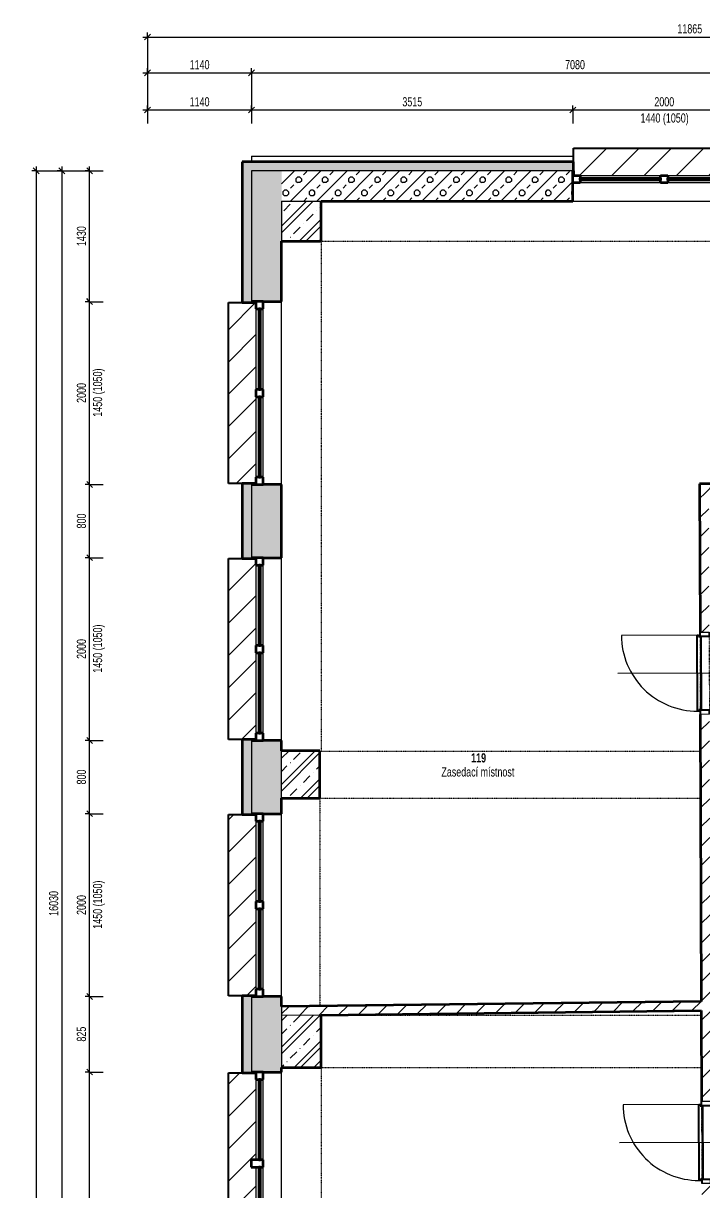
# Model space of a CAD drawing. Header units: millimetres. Extents: x -2814 to 222032, y -45352 to 20466.
# Drawn here: x -2814 to 4611, y -11243 to 1512 of the extents above; entities that cross this region are included whole.
import ezdxf

# ---------------------------------------------------------------- set-up
doc = ezdxf.new("R2010")
doc.units = ezdxf.units.MM
doc.linetypes.add('Dash dot dot', pattern=[5, 2, -1, 0, -1, 0, -1])
doc.linetypes.add('Čerchovaná se dvěma tečkami', pattern=[2.59, 1, -0.53, 0, -0.53, 0, -0.53])
for name, color, linetype, lineweight in [('A-ANNO-DIMS', 211, 'Continuous', 9), ('A-ANNO-DIMS-50', 211, 'Continuous', 9), ('A-AREA-IDEN', 2, 'Continuous', 9), ('A-DETL', 90, 'Continuous', 13), ('A-DETL-MBND', 5, 'Continuous', 13), ('A-DOOR', 31, 'Continuous', 13), ('A-DOOR-FRAM', 31, 'Continuous', 25), ('A-GENM', 13, 'Continuous', 13), ('A-GLAZ', 151, 'Continuous', 13), ('A-WALL', 113, 'Continuous', 13), ('A-WALL-PATT', 111, 'Continuous', 13), ('Q-SPCQ', 91, 'Continuous', 13)]:
    doc.layers.add(name, color=color, linetype=linetype, lineweight=lineweight)
doc.styles.add('Arial_1', font='arial.ttf', dxfattribs={"width": 0.7, "height": 100})
doc.styles.add('Arial_B', font='arialbd.ttf', dxfattribs={"width": 0.7, "height": 100})
doc.dimstyles.new('Vnitřní_-_průhledné', dxfattribs={"dimscale": 304.8, "dimtxt": 102.02594, "dimasz": 0.213255, "dimexe": 0.164042, "dimexo": 0.0625, "dimgap": 0.032808, "dimtad": 1, "dimdec": 0, "dimrnd": 5, "dimzin": 0, "dimdsep": 46, "dimtxsty": 'Arial_1', "dimblk1": 'OBLIQUE', "dimblk2": 'OBLIQUE', "dimsah": 1, "dimcen": 0.09, "dimdle": 0.164042, "dimazin": 0, "dimtfac": 1, "dimtdec": 4, "dimtix": 1, "dimtmove": 0, "dimatfit": 3, "dimfxl": 0.492126, "dimfxlon": 1, "dimtvp": 1, "dimtolj": 1, "dimtzin": 0, "dimarcsym": 2})
pattern_1 = [(45, (0, 0), (-106.066, 106.066), [])]
pattern_2 = [(45, (0, 0), (-179.605, 179.605), []), (45, (71.84, 6e-12), (-179.605, 179.605), []), (45, (215.53, 2e-11), (-107.763, 251.447), [101.6, -50.8, 1.676, -49.124])]

# ---------------------------------------------------------------- blocks, each defined once
blk = doc.blocks.new('DVERE_1k_oblozka - DD03_01_800x1970_koupelna-1549491-1NP_DEMOLICE A')
at = {"layer": 'A-DOOR'}
for p, q in [((-450, 53), (-400, 53)), ((-450, -47), (-450, 53)), ((-400, 53), (-400, -47)), ((0, 103), (0, -947)), ((400, 53), (450, 53)), ((400, -47), (400, 53)), ((450, 53), (450, -47)), ((-400, -47), (-450, -47)), ((-415, -47), (-415, -907)), ((305, -77), (-305, -77)), ((450, -47), (400, -47)), ((415, -77), (415, -47))]:
    blk.add_line(p, q, dxfattribs=at)
at = {"layer": 'A-DOOR', "linetype": 'Čerchovaná se dvěma tečkami'}
for p, q in [((-400, 53), (400, 53)), ((-400, -47), (400, -47))]:
    blk.add_line(p, q, dxfattribs=at)
at = {"layer": 'A-DOOR', "lineweight": 25}
for p, q in [((-415, -62), (-400, -62)), ((-415, -77), (-415, -62)), ((415, -77), (-415, -77)), ((-400, -37), (400, -37)), ((-400, -62), (-400, -47)), ((400, -47), (400, -62)), ((400, -62), (415, -62)), ((415, -62), (415, -77))]:
    blk.add_line(p, q, dxfattribs=at)
at = {"layer": 'A-DOOR'}
blk.add_arc((-415, -77), 830, 270, 0, dxfattribs=at)
at = {"layer": 'A-DOOR-FRAM'}
for p, q in [((-450, 53), (-400, 53)), ((-400, 53), (-400, -47)), ((400, -47), (400, 53)), ((450, 53), (400, 53)), ((-400, -47), (-450, -47)), ((400, -47), (450, -47))]:
    blk.add_line(p, q, dxfattribs=at)
blk = doc.blocks.new('OKNO_4k_ - OKNO_4k_4000x1460-1966617-1NP_DEMOLICE A')
at = {"layer": 'A-GLAZ'}
h = blk.add_hatch(dxfattribs=at)
h.set_pattern_fill('FP_5', color=256, style=0, pattern_type=2)
h.set_pattern_definition([(270, (11956.784, -152.193), (43.3, -75), [50, -100]), (330, (11956.784, -202.193), (86.6019, -0.0011), [50, -100]), (210, (11956.784, -202.193), (-43.3019, -74.9989), [50, -100])])
h.paths.add_polyline_path([(-2000, 166), (-2000, 115), (-1990, 115), (-1990, 166)])
h.paths.add_polyline_path([(1990, 166), (1990, 115), (2000, 115), (2000, 166)])
at = {"layer": 'A-GLAZ', "lineweight": 35}
for p, q in [((-1990, 166), (-2000, 166)), ((-2000, 166), (-2000, 115)), ((-1990, 115), (-1990, 166)), ((1040, 166), (960, 166)), ((960, 166), (960, 35)), ((1040, 35), (1040, 166)), ((1990, 166), (1990, 115)), ((2000, 166), (1990, 166)), ((2000, 115), (2000, 166)), ((-2000, 115), (-1990, 115)), ((-2000, 115), (-2000, 35)), ((-1920, 115), (-2000, 115)), ((-2000, 35), (-1920, 35)), ((-1920, 35), (-1920, 115)), ((-1040, 85), (-1920, 85)), ((-1920, 85), (-1920, 65)), ((-1920, 65), (-1040, 65)), ((-960, 115), (-1040, 115)), ((-1040, 115), (-1040, 35)), ((-1040, 65), (-1040, 85)), ((-1040, 35), (-960, 35)), ((-960, 35), (-960, 115)), ((-40, 85), (-960, 85)), ((-960, 85), (-960, 65)), ((-960, 65), (-40, 65)), ((40, 115), (-40, 115)), ((-40, 115), (-40, 35)), ((-40, 65), (-40, 85)), ((-40, 35), (40, 35)), ((40, 35), (40, 115)), ((960, 85), (40, 85)), ((40, 85), (40, 65)), ((40, 65), (960, 65)), ((960, 65), (960, 85)), ((960, 35), (1040, 35)), ((1920, 85), (1040, 85)), ((1040, 85), (1040, 65)), ((1040, 65), (1920, 65)), ((2000, 115), (1920, 115)), ((1920, 115), (1920, 35)), ((1920, 65), (1920, 85)), ((1920, 35), (2000, 35)), ((1990, 115), (2000, 115)), ((2000, 35), (2000, 115))]:
    blk.add_line(p, q, dxfattribs=at)
at = {"layer": 'A-GLAZ'}
for p, q in [((-1040, 115), (-1920, 115)), ((-1920, 35), (-1040, 35)), ((-40, 115), (-960, 115)), ((-960, 35), (-40, 35)), ((960, 115), (40, 115)), ((40, 35), (960, 35)), ((1920, 115), (1040, 115)), ((1040, 35), (1920, 35))]:
    blk.add_line(p, q, dxfattribs=at)
blk = doc.blocks.new('OKNO_2k_ - OKNO_2k_2000x1450-1963727-1NP_DEMOLICE A')
at = {"layer": 'A-GLAZ'}
h = blk.add_hatch(dxfattribs=at)
h.set_pattern_fill('FP_94', color=256, style=0, pattern_type=2)
h.set_pattern_definition([(270, (2531.784, -152.193), (43.3, -75), [50, -100]), (330, (2531.784, -202.193), (86.6019, -0.0011), [50, -100]), (210, (2531.784, -202.193), (-43.3019, -74.9989), [50, -100])])
h.paths.add_polyline_path([(-1000, 115), (-990, 115), (-990, 166), (-1000, 166)])
h.paths.add_polyline_path([(990, 115), (1000, 115), (1000, 166), (990, 166)])
at = {"layer": 'A-GLAZ', "lineweight": 35}
for p, q in [((-990, 166), (-1000, 166)), ((-1000, 166), (-1000, 115)), ((-990, 115), (-990, 166)), ((990, 166), (990, 115)), ((1000, 166), (990, 166)), ((1000, 115), (1000, 166)), ((-1000, 115), (-990, 115)), ((-1000, 115), (-1000, 35)), ((-920, 115), (-1000, 115)), ((-1000, 35), (-920, 35)), ((-920, 35), (-920, 115)), ((-40, 85), (-920, 85)), ((-920, 85), (-920, 65)), ((-920, 65), (-40, 65)), ((40, 115), (-40, 115)), ((-40, 115), (-40, 35)), ((-40, 65), (-40, 85)), ((-40, 35), (40, 35)), ((40, 35), (40, 115)), ((920, 85), (40, 85)), ((40, 85), (40, 65)), ((40, 65), (920, 65)), ((1000, 115), (920, 115)), ((920, 115), (920, 35)), ((920, 65), (920, 85)), ((920, 35), (1000, 35)), ((990, 115), (1000, 115)), ((1000, 35), (1000, 115))]:
    blk.add_line(p, q, dxfattribs=at)
at = {"layer": 'A-GLAZ'}
for p, q in [((-40, 115), (-920, 115)), ((-920, 35), (-40, 35)), ((920, 115), (40, 115)), ((40, 35), (920, 35))]:
    blk.add_line(p, q, dxfattribs=at)
blk = doc.blocks.new('parapet s nosem_vnitní - parapet s nosem_vnitní-V41-1NP_DEMOLICE A')
at = {"layer": 'A-GENM'}
blk.add_line((-1000, -200), (1000, -200), dxfattribs=at)
blk = doc.blocks.new('parapet_ext - parapet_ext-V42-1NP_DEMOLICE A')
at = {"layer": 'Q-SPCQ'}
h = blk.add_hatch(dxfattribs=at)
h.set_pattern_fill('FP_95', color=41, style=0, pattern_type=2)
h.set_pattern_definition([(315, (2531.78, -267.2), (176.777, 176.777), [])])
h.paths.add_polyline_path([(-990, 100), (-990, 0), (990, 0), (990, 300), (-990, 300), (-990, 150)])
at = {"layer": 'Q-SPCQ', "color": 31, "lineweight": 25}
for p, q in [((-990, 150), (-990, 300)), ((-990, 300), (990, 300)), ((990, 300), (990, 150))]:
    blk.add_line(p, q, dxfattribs=at)
blk = doc.blocks.new('OKNO_2k_ - OKNO_2k_2000x1450-V43-1NP_DEMOLICE A')
at = {"layer": 'A-GLAZ'}
h = blk.add_hatch(dxfattribs=at)
h.set_pattern_fill('FP_96', color=256, style=0, pattern_type=2)
h.set_pattern_definition([(270, (5331.784, -152.193), (43.3, -75), [50, -100]), (330, (5331.784, -202.193), (86.6019, -0.0011), [50, -100]), (210, (5331.784, -202.193), (-43.3019, -74.9989), [50, -100])])
h.paths.add_polyline_path([(-1000, 115), (-990, 115), (-990, 166), (-1000, 166)])
h.paths.add_polyline_path([(990, 166), (990, 115), (1000, 115), (1000, 166)])
at = {"layer": 'A-GLAZ', "lineweight": 35}
for p, q in [((-990, 166), (-1000, 166)), ((-1000, 166), (-1000, 115)), ((-990, 115), (-990, 166)), ((990, 166), (990, 115)), ((1000, 166), (990, 166)), ((1000, 115), (1000, 166)), ((-1000, 115), (-990, 115)), ((-1000, 115), (-1000, 35)), ((-920, 115), (-1000, 115)), ((-1000, 35), (-920, 35)), ((-920, 35), (-920, 115)), ((-40, 85), (-920, 85)), ((-920, 85), (-920, 65)), ((-920, 65), (-40, 65)), ((40, 115), (-40, 115)), ((-40, 115), (-40, 35)), ((-40, 65), (-40, 85)), ((-40, 35), (40, 35)), ((40, 35), (40, 115)), ((920, 85), (40, 85)), ((40, 85), (40, 65)), ((40, 65), (920, 65)), ((1000, 115), (920, 115)), ((920, 115), (920, 35)), ((920, 65), (920, 85)), ((920, 35), (1000, 35)), ((990, 115), (1000, 115)), ((1000, 35), (1000, 115))]:
    blk.add_line(p, q, dxfattribs=at)
at = {"layer": 'A-GLAZ'}
for p, q in [((-40, 115), (-920, 115)), ((-920, 35), (-40, 35)), ((920, 115), (40, 115)), ((40, 35), (920, 35))]:
    blk.add_line(p, q, dxfattribs=at)
blk = doc.blocks.new('parapet_ext - parapet_ext-V44-1NP_DEMOLICE A')
at = {"layer": 'Q-SPCQ'}
h = blk.add_hatch(dxfattribs=at)
h.set_pattern_fill('FP_97', color=41, style=0, pattern_type=2)
h.set_pattern_definition([(315, (5331.78, -267.2), (176.777, 176.777), [])])
h.paths.add_polyline_path([(-990, 51), (-990, 0), (990, 0), (990, 300), (-990, 300), (-990, 100)])
at = {"layer": 'Q-SPCQ', "color": 31, "lineweight": 25}
for p, q in [((-990, 150), (-990, 300)), ((-990, 300), (990, 300)), ((990, 300), (990, 150))]:
    blk.add_line(p, q, dxfattribs=at)
blk = doc.blocks.new('OKNO_2k_ - OKNO_2k_2000x1450-V45-1NP_DEMOLICE A')
at = {"layer": 'A-GLAZ'}
h = blk.add_hatch(dxfattribs=at)
h.set_pattern_fill('FP_98', color=256, style=0, pattern_type=2)
h.set_pattern_definition([(270, (8131.784, -152.193), (43.3, -75), [50, -100]), (330, (8131.784, -202.193), (86.6019, -0.0011), [50, -100]), (210, (8131.784, -202.193), (-43.3019, -74.9989), [50, -100])])
h.paths.add_polyline_path([(-1000, 115), (-990, 115), (-990, 166), (-1000, 166)])
h.paths.add_polyline_path([(990, 166), (990, 115), (1000, 115), (1000, 166)])
at = {"layer": 'A-GLAZ', "lineweight": 35}
for p, q in [((-990, 166), (-1000, 166)), ((-1000, 166), (-1000, 115)), ((-990, 115), (-990, 166)), ((990, 166), (990, 115)), ((1000, 166), (990, 166)), ((1000, 115), (1000, 166)), ((-1000, 115), (-990, 115)), ((-1000, 115), (-1000, 35)), ((-920, 115), (-1000, 115)), ((-1000, 35), (-920, 35)), ((-920, 35), (-920, 115)), ((-40, 85), (-920, 85)), ((-920, 85), (-920, 65)), ((-920, 65), (-40, 65)), ((40, 115), (-40, 115)), ((-40, 115), (-40, 35)), ((-40, 65), (-40, 85)), ((-40, 35), (40, 35)), ((40, 35), (40, 115)), ((920, 85), (40, 85)), ((40, 85), (40, 65)), ((40, 65), (920, 65)), ((1000, 115), (920, 115)), ((920, 115), (920, 35)), ((920, 65), (920, 85)), ((920, 35), (1000, 35)), ((990, 115), (1000, 115)), ((1000, 35), (1000, 115))]:
    blk.add_line(p, q, dxfattribs=at)
at = {"layer": 'A-GLAZ'}
for p, q in [((-40, 115), (-920, 115)), ((-920, 35), (-40, 35)), ((920, 115), (40, 115)), ((40, 35), (920, 35))]:
    blk.add_line(p, q, dxfattribs=at)
blk = doc.blocks.new('parapet_ext - parapet_ext-V46-1NP_DEMOLICE A')
at = {"layer": 'Q-SPCQ'}
h = blk.add_hatch(dxfattribs=at)
h.set_pattern_fill('FP_99', color=41, style=0, pattern_type=2)
h.set_pattern_definition([(315, (8131.78, -267.2), (176.777, 176.777), [])])
h.paths.add_polyline_path([(-990, 100), (-990, 0), (990, 0), (990, 300), (-990, 300), (-990, 150)])
at = {"layer": 'Q-SPCQ', "color": 31, "lineweight": 25}
for p, q in [((-990, 150), (-990, 300)), ((-990, 300), (990, 300)), ((990, 300), (990, 150))]:
    blk.add_line(p, q, dxfattribs=at)
blk = doc.blocks.new('parapet s nosem_vnitní - parapet s nosem_vnitní-1280328-1NP_DEMOLICE A')
at = {"layer": 'A-GENM'}
blk.add_line((-2000, -200), (2000, -200), dxfattribs=at)
blk = doc.blocks.new('parapet_ext - parapet_ext-1802076-1NP_DEMOLICE A')
at = {"layer": 'Q-SPCQ'}
h = blk.add_hatch(dxfattribs=at)
h.set_pattern_fill('FP_100', color=41, style=0, pattern_type=2)
h.set_pattern_definition([(315, (11956.78, -267.2), (176.7767, 176.7767), [])])
h.paths.add_polyline_path([(-1990, 0), (960, 0), (960, 51), (1040, 51), (1040, 0), (1990, 0), (1990, 300), (-1990, 300), (-1990, 50)])
at = {"layer": 'Q-SPCQ', "color": 31, "lineweight": 25}
for p, q in [((-1990, 150), (-1990, 300)), ((-1990, 300), (1990, 300)), ((1990, 300), (1990, 150))]:
    blk.add_line(p, q, dxfattribs=at)
blk = doc.blocks.new('OKNO_2k_ - OKNO_2k_2000x1440-1963729-1NP_DEMOLICE A')
at = {"layer": 'A-GLAZ'}
h = blk.add_hatch(dxfattribs=at)
h.set_pattern_fill('FP_101', color=256, style=0, pattern_type=2)
h.set_pattern_definition([(180, (4199.984, -266.784), (-75, -43.3), [50, -100]), (240, (4149.984, -266.784), (-0.0011, -86.6019), [50, -100]), (120, (4149.984, -266.784), (-74.9989, 43.3019), [50, -100])])
h.paths.add_polyline_path([(-1000, -115), (-1000, -166), (-990, -166), (-990, -115)])
h.paths.add_polyline_path([(990, -115), (990, -166), (1000, -166), (1000, -115)])
at = {"layer": 'A-GLAZ', "lineweight": 35}
for p, q in [((-1000, -35), (-920, -35)), ((-1000, -115), (-1000, -35)), ((-1000, -115), (-990, -115)), ((-1000, -166), (-1000, -115)), ((-920, -115), (-1000, -115)), ((-990, -115), (-990, -166)), ((-920, -35), (-920, -115)), ((-920, -85), (-920, -65)), ((-920, -65), (-40, -65)), ((-40, -85), (-920, -85)), ((-40, -35), (40, -35)), ((-40, -115), (-40, -35)), ((-40, -65), (-40, -85)), ((40, -115), (-40, -115)), ((40, -35), (40, -115)), ((40, -85), (40, -65)), ((40, -65), (920, -65)), ((920, -85), (40, -85)), ((920, -35), (1000, -35)), ((920, -115), (920, -35)), ((920, -65), (920, -85)), ((1000, -115), (920, -115)), ((990, -115), (1000, -115)), ((990, -166), (990, -115)), ((1000, -35), (1000, -115)), ((1000, -115), (1000, -166)), ((-990, -166), (-1000, -166)), ((1000, -166), (990, -166))]:
    blk.add_line(p, q, dxfattribs=at)
at = {"layer": 'A-GLAZ'}
for p, q in [((-920, -35), (-40, -35)), ((-40, -115), (-920, -115)), ((40, -35), (920, -35)), ((920, -115), (40, -115))]:
    blk.add_line(p, q, dxfattribs=at)
blk = doc.blocks.new('parapet s nosem_vnitní - parapet s nosem_vnitní-1280325-1NP_DEMOLICE A')
at = {"layer": 'A-GENM'}
blk.add_line((1000, 200), (-1000, 200), dxfattribs=at)
blk = doc.blocks.new('parapet_ext - parapet_ext-1802073-1NP_DEMOLICE A')
at = {"layer": 'Q-SPCQ'}
h = blk.add_hatch(dxfattribs=at)
h.set_pattern_fill('FP_102', color=41, style=0, pattern_type=2)
h.set_pattern_definition([(225, (4199.98, -151.78), (176.777, -176.777), [])])
h.paths.add_polyline_path([(-990, 0), (-990, -300), (990, -300), (990, 0), (-920, 0)])
at = {"layer": 'Q-SPCQ', "color": 31, "lineweight": 25}
for p, q in [((-990, -300), (-990, -150)), ((990, -150), (990, -300)), ((990, -300), (-990, -300))]:
    blk.add_line(p, q, dxfattribs=at)
blk = doc.blocks.new('DIMBLOCK5-1NP_DEMOLICE A')
at = {"layer": 'A-ANNO-DIMS-50', "lineweight": 18}
for p, q in [((-2088, -9957), (-2120, -9924)), ((-2088, -9957), (-2055, -9989)), ((-2088, -13957), (-2120, -13924)), ((-2088, -13957), (-2055, -13989))]:
    blk.add_line(p, q, dxfattribs=at)
at = {"layer": 'A-ANNO-DIMS-50'}
for p, q in [((-2088, -9957), (-2138, -9957)), ((-2088, -13957), (-2088, -9957)), ((-2088, -9957), (-1938, -9957)), ((-2088, -13957), (-2138, -13957)), ((-2088, -13957), (-1938, -13957))]:
    blk.add_line(p, q, dxfattribs=at)
at = {"layer": 'A-ANNO-DIMS-50', "color": 0, "char_height": 100, "attachment_point": 1, "rotation": 90, "line_spacing_factor": 0.941778, "style": 'Arial_1'}
for s, insert, width in [('1460 (1050)', (-2051, -12215), 619.69), ('4000', (-2228, -12064), 256.16)]:
    blk.add_mtext(s, dxfattribs=dict(at, insert=insert, width=width))
blk = doc.blocks.new('_Oblique')
at = {"color": 0, "linetype": 'ByBlock', "lineweight": -2}
blk.add_line((-0.5, -0.5), (0.5, 0.5), dxfattribs=at)
blk = doc.blocks.new('DIMBLOCK6-1NP_DEMOLICE A')
at = {"layer": 'A-ANNO-DIMS-50'}
for p, q in [((-2088, -9132), (-2138, -9132)), ((-2088, -9957), (-2088, -9132)), ((-2088, -9132), (-1938, -9132)), ((-2088, -9957), (-2138, -9957)), ((-2088, -9957), (-1938, -9957))]:
    blk.add_line(p, q, dxfattribs=at)
at = {"layer": 'A-ANNO-DIMS-50', "lineweight": 18}
for p, q in [((-2088, -9132), (-2120, -9099)), ((-2088, -9132), (-2055, -9164)), ((-2088, -9957), (-2120, -9924)), ((-2088, -9957), (-2055, -9989))]:
    blk.add_line(p, q, dxfattribs=at)
at = {"layer": 'A-ANNO-DIMS-50', "color": 0, "insert": (-2228, -9624), "char_height": 100, "width": 192.12, "attachment_point": 1, "rotation": 90, "line_spacing_factor": 0.941778, "style": 'Arial_1'}
blk.add_mtext('825', dxfattribs=at)
blk = doc.blocks.new('DIMBLOCK7-1NP_DEMOLICE A')
at = {"layer": 'A-ANNO-DIMS-50'}
for p, q in [((-2088, -7132), (-2138, -7132)), ((-2088, -9132), (-2088, -7132)), ((-2088, -7132), (-1938, -7132)), ((-2088, -9132), (-2138, -9132)), ((-2088, -9132), (-1938, -9132))]:
    blk.add_line(p, q, dxfattribs=at)
at = {"layer": 'A-ANNO-DIMS-50', "lineweight": 18}
for p, q in [((-2088, -7132), (-2120, -7099)), ((-2088, -7132), (-2055, -7164)), ((-2088, -9132), (-2120, -9099)), ((-2088, -9132), (-2055, -9164))]:
    blk.add_line(p, q, dxfattribs=at)
at = {"layer": 'A-ANNO-DIMS-50', "color": 0, "char_height": 100, "attachment_point": 1, "rotation": 90, "line_spacing_factor": 0.941778, "style": 'Arial_1'}
for s, insert, width in [('1450 (1050)', (-2051, -8390), 619.69), ('2000', (-2228, -8239), 256.16)]:
    blk.add_mtext(s, dxfattribs=dict(at, insert=insert, width=width))
blk = doc.blocks.new('DIMBLOCK8-1NP_DEMOLICE A')
at = {"layer": 'A-ANNO-DIMS-50'}
for p, q in [((-2088, -6332), (-2138, -6332)), ((-2088, -7132), (-2088, -6332)), ((-2088, -6332), (-1938, -6332)), ((-2088, -7132), (-2138, -7132)), ((-2088, -7132), (-1938, -7132))]:
    blk.add_line(p, q, dxfattribs=at)
at = {"layer": 'A-ANNO-DIMS-50', "lineweight": 18}
for p, q in [((-2088, -6332), (-2120, -6299)), ((-2088, -6332), (-2055, -6364)), ((-2088, -7132), (-2120, -7099)), ((-2088, -7132), (-2055, -7164))]:
    blk.add_line(p, q, dxfattribs=at)
at = {"layer": 'A-ANNO-DIMS-50', "color": 0, "insert": (-2228, -6812), "char_height": 100, "width": 192.12, "attachment_point": 1, "rotation": 90, "line_spacing_factor": 0.941778, "style": 'Arial_1'}
blk.add_mtext('800', dxfattribs=at)
blk = doc.blocks.new('DIMBLOCK9-1NP_DEMOLICE A')
at = {"layer": 'A-ANNO-DIMS-50'}
for p, q in [((-2088, -4332), (-2138, -4332)), ((-2088, -6332), (-2088, -4332)), ((-2088, -4332), (-1938, -4332)), ((-2088, -6332), (-2138, -6332)), ((-2088, -6332), (-1938, -6332))]:
    blk.add_line(p, q, dxfattribs=at)
at = {"layer": 'A-ANNO-DIMS-50', "lineweight": 18}
for p, q in [((-2088, -4332), (-2120, -4299)), ((-2088, -4332), (-2055, -4364)), ((-2088, -6332), (-2120, -6299)), ((-2088, -6332), (-2055, -6364))]:
    blk.add_line(p, q, dxfattribs=at)
at = {"layer": 'A-ANNO-DIMS-50', "color": 0, "char_height": 100, "attachment_point": 1, "rotation": 90, "line_spacing_factor": 0.941778, "style": 'Arial_1'}
for s, insert, width in [('1450 (1050)', (-2051, -5590), 619.69), ('2000', (-2228, -5439), 256.16)]:
    blk.add_mtext(s, dxfattribs=dict(at, insert=insert, width=width))
blk = doc.blocks.new('DIMBLOCK10-1NP_DEMOLICE A')
at = {"layer": 'A-ANNO-DIMS-50'}
for p, q in [((-2088, -3532), (-2138, -3532)), ((-2088, -4332), (-2088, -3532)), ((-2088, -3532), (-1938, -3532)), ((-2088, -4332), (-2138, -4332)), ((-2088, -4332), (-1938, -4332))]:
    blk.add_line(p, q, dxfattribs=at)
at = {"layer": 'A-ANNO-DIMS-50', "lineweight": 18}
for p, q in [((-2088, -3532), (-2120, -3499)), ((-2088, -3532), (-2055, -3564)), ((-2088, -4332), (-2120, -4299)), ((-2088, -4332), (-2055, -4364))]:
    blk.add_line(p, q, dxfattribs=at)
at = {"layer": 'A-ANNO-DIMS-50', "color": 0, "insert": (-2228, -4012), "char_height": 100, "width": 192.12, "attachment_point": 1, "rotation": 90, "line_spacing_factor": 0.941778, "style": 'Arial_1'}
blk.add_mtext('800', dxfattribs=at)
blk = doc.blocks.new('DIMBLOCK11-1NP_DEMOLICE A')
at = {"layer": 'A-ANNO-DIMS-50', "lineweight": 18}
for p, q in [((-2088, -1532), (-2120, -1499)), ((-2088, -1532), (-2055, -1564)), ((-2088, -3532), (-2120, -3499)), ((-2088, -3532), (-2055, -3564))]:
    blk.add_line(p, q, dxfattribs=at)
at = {"layer": 'A-ANNO-DIMS-50'}
for p, q in [((-2088, -1532), (-2138, -1532)), ((-2088, -3532), (-2088, -1532)), ((-2088, -1532), (-1938, -1532)), ((-2088, -3532), (-2138, -3532)), ((-2088, -3532), (-1938, -3532))]:
    blk.add_line(p, q, dxfattribs=at)
at = {"layer": 'A-ANNO-DIMS-50', "color": 0, "char_height": 100, "attachment_point": 1, "rotation": 90, "line_spacing_factor": 0.941778, "style": 'Arial_1'}
for s, insert, width in [('1450 (1050)', (-2051, -2790), 619.69), ('2000', (-2228, -2639), 256.16)]:
    blk.add_mtext(s, dxfattribs=dict(at, insert=insert, width=width))
blk = doc.blocks.new('DIMBLOCK12-1NP_DEMOLICE A')
at = {"layer": 'A-ANNO-DIMS-50'}
for p, q in [((-2088, -102), (-2138, -102)), ((-2088, -1532), (-2088, -52)), ((-2088, -102), (-1938, -102)), ((-2088, -1532), (-2138, -1532)), ((-2088, -1532), (-1938, -1532))]:
    blk.add_line(p, q, dxfattribs=at)
at = {"layer": 'A-ANNO-DIMS-50', "lineweight": 18}
for p, q in [((-2088, -102), (-2120, -69)), ((-2088, -102), (-2055, -134)), ((-2088, -1532), (-2120, -1499)), ((-2088, -1532), (-2055, -1564))]:
    blk.add_line(p, q, dxfattribs=at)
at = {"layer": 'A-ANNO-DIMS-50', "color": 0, "insert": (-2228, -924), "char_height": 100, "width": 256.16, "attachment_point": 1, "rotation": 90, "line_spacing_factor": 0.941778, "style": 'Arial_1'}
blk.add_mtext('1430', dxfattribs=at)
blk = doc.blocks.new('DIMBLOCK21-1NP_DEMOLICE A')
at = {"layer": 'A-ANNO-DIMS-50'}
for p, q in [((-367, 565), (3200, 565)), ((-317, 565), (-317, 615)), ((-317, 565), (-317, 415)), ((3200, 565), (3200, 615)), ((3200, 565), (3200, 415))]:
    blk.add_line(p, q, dxfattribs=at)
at = {"layer": 'A-ANNO-DIMS-50', "lineweight": 18}
for p, q in [((-317, 565), (-350, 532)), ((-317, 565), (-285, 597)), ((3200, 565), (3167, 532)), ((3200, 565), (3232, 597))]:
    blk.add_line(p, q, dxfattribs=at)
at = {"layer": 'A-ANNO-DIMS-50', "color": 0, "insert": (1335, 704), "char_height": 100, "width": 256.16, "attachment_point": 1, "line_spacing_factor": 0.941778, "style": 'Arial_1'}
blk.add_mtext('3515', dxfattribs=at)
blk = doc.blocks.new('DIMBLOCK22-1NP_DEMOLICE A')
at = {"layer": 'A-ANNO-DIMS-50', "lineweight": 18}
for p, q in [((3200, 565), (3167, 532)), ((3200, 565), (3232, 597)), ((5200, 565), (5167, 532)), ((5200, 565), (5232, 597))]:
    blk.add_line(p, q, dxfattribs=at)
at = {"layer": 'A-ANNO-DIMS-50'}
for p, q in [((3200, 565), (3200, 615)), ((3200, 565), (5200, 565)), ((3200, 565), (3200, 415)), ((5200, 565), (5200, 615)), ((5200, 565), (5200, 415))]:
    blk.add_line(p, q, dxfattribs=at)
at = {"layer": 'A-ANNO-DIMS-50', "color": 0, "char_height": 100, "attachment_point": 1, "line_spacing_factor": 0.941778, "style": 'Arial_1'}
for s, insert, width in [('2000', (4093, 704), 256.16), ('1440 (1050)', (3942, 527), 619.69)]:
    blk.add_mtext(s, dxfattribs=dict(at, insert=insert, width=width))
blk = doc.blocks.new('DIMBLOCK178-1NP_DEMOLICE A')
at = {"layer": 'A-ANNO-DIMS-50'}
for p, q in [((-2672, -102), (-2722, -102)), ((-2672, -52), (-2672, -29092)), ((-2672, -102), (-2077, -102)), ((-2672, -29042), (-2722, -29042)), ((-2672, -29042), (-2077, -29042))]:
    blk.add_line(p, q, dxfattribs=at)
at = {"layer": 'A-ANNO-DIMS-50', "lineweight": 18}
for p, q in [((-2672, -102), (-2705, -69)), ((-2672, -102), (-2640, -134)), ((-2672, -29042), (-2705, -29009)), ((-2672, -29042), (-2640, -29074))]:
    blk.add_line(p, q, dxfattribs=at)
at = {"layer": 'A-ANNO-DIMS-50', "color": 0, "insert": (-2812, -14705), "char_height": 100, "width": 320.2, "attachment_point": 1, "rotation": 90, "line_spacing_factor": 0.941778, "style": 'Arial_1'}
blk.add_mtext('28940', dxfattribs=at)
blk = doc.blocks.new('DIMBLOCK179-1NP_DEMOLICE A')
at = {"layer": 'A-ANNO-DIMS-50'}
for p, q in [((-2392, -102), (-2442, -102)), ((-2392, -52), (-2392, -16130)), ((-2392, -102), (-2242, -102)), ((-2392, -16130), (-2442, -16130)), ((-2392, -16130), (-2044, -16130))]:
    blk.add_line(p, q, dxfattribs=at)
at = {"layer": 'A-ANNO-DIMS-50', "lineweight": 18}
for p, q in [((-2392, -102), (-2424, -69)), ((-2392, -102), (-2359, -134)), ((-2392, -16130), (-2424, -16097)), ((-2392, -16130), (-2359, -16162))]:
    blk.add_line(p, q, dxfattribs=at)
at = {"layer": 'A-ANNO-DIMS-50', "color": 0, "insert": (-2532, -8249), "char_height": 100, "width": 320.2, "attachment_point": 1, "rotation": 90, "line_spacing_factor": 0.941778, "style": 'Arial_1'}
blk.add_mtext('16030', dxfattribs=at)
blk = doc.blocks.new('DIMBLOCK182-1NP_DEMOLICE A')
at = {"layer": 'A-ANNO-DIMS-50'}
for p, q in [((-1505, 565), (-267, 565)), ((-1455, 565), (-1455, 615)), ((-1455, 565), (-1455, 415)), ((-317, 565), (-317, 615)), ((-317, 565), (-317, 415))]:
    blk.add_line(p, q, dxfattribs=at)
at = {"layer": 'A-ANNO-DIMS-50', "lineweight": 18}
for p, q in [((-1455, 565), (-1488, 532)), ((-1455, 565), (-1423, 597)), ((-317, 565), (-350, 532)), ((-317, 565), (-285, 597))]:
    blk.add_line(p, q, dxfattribs=at)
at = {"layer": 'A-ANNO-DIMS-50', "color": 0, "insert": (-993, 704), "char_height": 100, "width": 256.16, "attachment_point": 1, "line_spacing_factor": 0.941778, "style": 'Arial_1'}
blk.add_mtext('1140', dxfattribs=at)
blk = doc.blocks.new('DIMBLOCK183-1NP_DEMOLICE A')
at = {"layer": 'A-ANNO-DIMS-50'}
for p, q in [((-1505, 970), (-317, 970)), ((-1455, 970), (-1455, 1020)), ((-1455, 970), (-1455, 820)), ((-317, 970), (-317, 1020)), ((-317, 970), (-317, 548))]:
    blk.add_line(p, q, dxfattribs=at)
at = {"layer": 'A-ANNO-DIMS-50', "lineweight": 18}
for p, q in [((-1455, 970), (-1488, 937)), ((-1455, 970), (-1423, 1002)), ((-317, 970), (-350, 937)), ((-317, 970), (-285, 1002))]:
    blk.add_line(p, q, dxfattribs=at)
at = {"layer": 'A-ANNO-DIMS-50', "color": 0, "insert": (-993, 1110), "char_height": 100, "width": 256.16, "attachment_point": 1, "line_spacing_factor": 0.941778, "style": 'Arial_1'}
blk.add_mtext('1140', dxfattribs=at)
blk = doc.blocks.new('DIMBLOCK184-1NP_DEMOLICE A')
at = {"layer": 'A-ANNO-DIMS-50', "lineweight": 18}
for p, q in [((-317, 970), (-350, 937)), ((-317, 970), (-285, 1002)), ((6763, 970), (6730, 937)), ((6763, 970), (6795, 1002))]:
    blk.add_line(p, q, dxfattribs=at)
at = {"layer": 'A-ANNO-DIMS-50'}
for p, q in [((-317, 970), (-317, 1020)), ((-317, 970), (6763, 970)), ((-317, 970), (-317, 548)), ((6763, 970), (6763, 1020)), ((6763, 970), (6763, 445))]:
    blk.add_line(p, q, dxfattribs=at)
at = {"layer": 'A-ANNO-DIMS-50', "color": 0, "insert": (3116, 1110), "char_height": 100, "width": 256.16, "attachment_point": 1, "line_spacing_factor": 0.941778, "style": 'Arial_1'}
blk.add_mtext('7080', dxfattribs=at)
blk = doc.blocks.new('DIMBLOCK186-1NP_DEMOLICE A')
at = {"layer": 'A-ANNO-DIMS-50'}
for p, q in [((-1455, 1362), (-1455, 1412)), ((10412, 1362), (10412, 1512)), ((-1505, 1362), (10462, 1362)), ((-1455, 1362), (-1455, 505)), ((10412, 1362), (10412, 1312))]:
    blk.add_line(p, q, dxfattribs=at)
at = {"layer": 'A-ANNO-DIMS-50', "lineweight": 18}
for p, q in [((-1455, 1362), (-1488, 1330)), ((-1455, 1362), (-1423, 1395)), ((10412, 1362), (10379, 1330)), ((10412, 1362), (10444, 1395))]:
    blk.add_line(p, q, dxfattribs=at)
at = {"layer": 'A-ANNO-DIMS-50', "color": 0, "insert": (4345, 1502), "char_height": 100, "width": 320.2, "attachment_point": 1, "line_spacing_factor": 0.941778, "style": 'Arial_1'}
blk.add_mtext('11865', dxfattribs=at)

msp = doc.modelspace()

# ---------------------------------------------------------------- hatches: boundary and pattern name
at = {"layer": 'A-WALL-PATT'}
h = msp.add_hatch(color=41, dxfattribs=at)
h.paths.add_polyline_path([(6862.8, -101.8), (6862.8, -1.8), (5190, -1.8), (5190, -100.8), (5200, -100.8), (5200, -101.8), (6812.8, -101.8)])
h.paths.add_polyline_path([(12.8, -101.8), (3200, -101.8), (3200, -100.8), (3210, -100.8), (3210, -1.8), (-417.2, -1.8), (-417.2, -101.8), (-317.2, -101.8)])
h = msp.add_hatch(color=41, dxfattribs=at)
h.paths.add_polyline_path([(-417.2, -16130), (-317.2, -16130), (-317.2, -15451.8), (-318.2, -15451.8), (-318.2, -15431.8), (-417.2, -15431.8), (-417.2, -15451.8)])
h.paths.add_polyline_path([(-417.2, -14376.8), (-318.2, -14376.8), (-318.2, -14351.8), (-317.2, -14351.8), (-317.2, -13956.8), (-318.2, -13956.6), (-318.2, -13946.8), (-417.2, -13946.8), (-417.2, -14351.8)])
h.paths.add_polyline_path([(-318.2, -9966.8), (-318.2, -9956.8), (-317.2, -9956.8), (-317.2, -9131.8), (-318.2, -9131.8), (-318.2, -9121.8), (-417.2, -9121.8), (-417.2, -9966.8), (-367.2, -9966.8)])
h.paths.add_polyline_path([(-367.2, -7141.8), (-318.2, -7141.8), (-317.8, -7131.8), (-317.2, -7131.8), (-317.2, -6331.8), (-318.2, -6331.8), (-318.2, -6321.8), (-417.2, -6321.8), (-417.2, -7141.8)])
h.paths.add_polyline_path([(-318.2, -4341.8), (-317.8, -4331.8), (-317.2, -4331.8), (-317.2, -3531.8), (-318.2, -3531.8), (-318.2, -3521.8), (-417.2, -3521.8), (-417.2, -4341.8), (-367.2, -4341.8)])
h.paths.add_polyline_path([(-318.2, -1541.8), (-318.2, -1531.8), (-317.2, -1531.8), (-317.2, -101.8), (-417.2, -101.8), (-417.2, -1541.8), (-367.2, -1541.8)])
h = msp.add_hatch(dxfattribs=at)
h.set_pattern_fill('FP_1', color=256, angle=-135, style=0, pattern_type=2)
h.set_pattern_definition([(315, (-317.2, -8187.73), (143.684, 143.684), []), (270, (-249.89, -8416.68), (143.684, -143.684), [25.4, -261.968]), (315, (-249.89, -8442.08), (143.684, 143.684), [25.4, -177.8]), (360, (-231.93, -8460.04), (143.684, 143.684), [25.4, -261.968]), (45, (-206.53, -8460.04), (-143.684, 143.684), [25.4, -177.8]), (270, (-188.57, -8416.68), (143.684, -143.684), [25.4, -261.968]), (315, (-206.53, -8398.72), (143.684, 143.684), [25.4, -177.8]), (360, (-231.93, -8398.72), (143.684, 143.684), [25.4, -261.968]), (45, (-249.89, -8416.68), (-143.684, 143.684), [25.4, -177.8]), (315, (-165.35, -8483.26), (143.684, 143.684), [50.8, -152.4])])
h.paths.add_polyline_path([(12.8, -16130), (12.8, -15451.8), (-317.2, -15451.8), (-317.2, -16130)])
h.paths.add_polyline_path([(-264.2, -14351.8), (12.8, -14351.8), (12.8, -13956.8), (-317.2, -13956.8), (-317.2, -14351.8)])
h.paths.add_polyline_path([(12.8, -9956.8), (12.8, -9131.8), (-317.2, -9131.8), (-317.2, -9956.8), (-187.2, -9956.8)])
h.paths.add_polyline_path([(-316.6, -7131.8), (12.8, -7131.8), (12.8, -6331.8), (-317.2, -6331.8), (-317.2, -7131.8)])
h.paths.add_polyline_path([(12.8, -4331.8), (12.8, -3531.8), (-317.2, -3531.8), (-317.2, -4331.8), (-187.2, -4331.8)])
h.paths.add_polyline_path([(-187.2, -1531.8), (12.8, -1531.8), (12.8, -101.8), (-317.2, -101.8), (-317.2, -1531.8), (-267.2, -1531.8)])
h = msp.add_hatch(dxfattribs=at)
h.set_pattern_fill('FP_2', color=256, angle=-135, style=0, pattern_type=2)
h.set_pattern_definition([(225, (3315.97, -101.78), (143.684, -143.684), []), (180, (3087.02, -169.09), (-143.684, -143.684), [25.4, -261.968]), (225, (3061.62, -169.09), (143.684, -143.684), [25.4, -177.8]), (270, (3043.66, -187.05), (143.684, -143.684), [25.4, -261.968]), (315, (3043.66, -212.45), (143.684, 143.684), [25.4, -177.8]), (180, (3087.02, -230.41), (-143.684, -143.684), [25.4, -261.968]), (225, (3104.98, -212.45), (143.684, -143.684), [25.4, -177.8]), (270, (3104.98, -187.05), (143.684, -143.684), [25.4, -261.968]), (315, (3087.02, -169.09), (143.684, 143.684), [25.4, -177.8]), (225, (3020.44, -253.63), (143.684, -143.684), [50.8, -152.4])])
h.paths.add_polyline_path([(6762.8, -431.8), (6762.8, -101.8), (5200, -101.8), (5200, -431.8), (6432.8, -431.8)])
h.paths.add_polyline_path([(12.8, -431.8), (3200, -431.8), (3200, -101.8), (12.8, -101.8), (12.8, -151.8)])
h = msp.add_hatch(dxfattribs=at)
h.set_pattern_fill('FP_10', color=256, angle=225, style=0, pattern_type=2)
h.set_pattern_definition([(45, (0, 0), (-179.605, 179.605), []), (45, (71.84, 6e-12), (-179.605, 179.605), []), (45, (215.53, 2e-11), (-107.76, 251.45), [101.6, -50.8, 1.676, -49.124])])
h.paths.add_polyline_path([(12.8, -871.8), (447.8, -871.8), (447.8, -431.8), (12.8, -431.8), (12.8, -565)])
h = msp.add_hatch(dxfattribs=at)
h.set_pattern_fill('FP_4', color=256, style=0, pattern_type=2)
h.set_pattern_definition(pattern_1)
h.paths.add_polyline_path([(5792.8, -3625), (6432.8, -3625), (6432.8, -3525), (5792.8, -3525)])
h.paths.add_polyline_path([(4587.8, -3625), (4892.8, -3625), (4892.8, -3525), (4587.5, -3525)])
h = msp.add_hatch(dxfattribs=at)
h.set_pattern_fill('FP_4', color=256, style=0, pattern_type=2)
h.set_pattern_definition(pattern_1)
h.paths.add_polyline_path([(4622.8, -14200.6), (4722.8, -14199.3), (4712.6, -11176.7), (4612.8, -11177.1), (4622.2, -14027.7)])
h.paths.add_polyline_path([(4609.8, -10277.1), (4709.8, -10276.7), (4695.6, -6044.7), (4595.8, -6045), (4606.5, -9283.6)])
h.paths.add_polyline_path([(4592.8, -5145), (4692.8, -5144.7), (4687.8, -3625), (4587.8, -3625)])
h = msp.add_hatch(dxfattribs=at)
h.set_pattern_fill('FP_31', color=256, angle=-135, style=0, pattern_type=2)
h.set_pattern_definition(pattern_2)
h.paths.add_polyline_path([(12.8, -6443.2), (12.8, -6963.2), (432.8, -6963.2), (432.8, -6443.2)])
h = msp.add_hatch(dxfattribs=at)
h.set_pattern_fill('FP_4', color=256, style=0, pattern_type=2)
h.set_pattern_definition(pattern_1)
h.paths.add_polyline_path([(12.8, -9340.2), (4606.5, -9283.6), (4606.2, -9183.6), (12.8, -9240.2), (12.8, -9315.7)])
h = msp.add_hatch(dxfattribs=at)
h.set_pattern_fill('FP_31', color=256, angle=-135, style=0, pattern_type=2)
h.set_pattern_definition(pattern_2)
h.paths.add_polyline_path([(12.8, -9340.2), (12.8, -9908.2), (447.8, -9908.2), (447.8, -9334.8)])

# ---------------------------------------------------------------- linework, layer by layer
at = {"layer": 'A-DETL', "linetype": 'Dash dot dot'}
for p, q in [((447.8, -871.8), (5900, -871.8)), ((447.8, -871.8), (447.8, -6451.2)), ((4597.2, -6451.2), (447.8, -6451.2)), ((432.8, -6963.2), (4598.8, -6963.2)), ((432.8, -6963.2), (432.8, -9235)), ((447.8, -9334.8), (4606.7, -9334.8)), ((447.8, -9908.2), (447.8, -14255.3)), ((447.8, -9908.2), (4608.6, -9908.2))]:
    msp.add_line(p, q, dxfattribs=at)
at = {"layer": 'A-DETL-MBND'}
for q in [(3210, 57.6), (-317.2, -1.8)]:
    msp.add_line((-317.2, 57.6), q, dxfattribs=at)
at = {"layer": 'A-WALL', "color": 40, "lineweight": 35}
for p, q in [((3210, -1.8), (-417.2, -1.8)), ((-417.2, -1.8), (-417.2, -1541.8)), ((3210, -100.8), (3210, -1.8)), ((-417.2, -1541.8), (-318.2, -1541.8)), ((-417.2, -3521.8), (-417.2, -4341.8)), ((-318.2, -3521.8), (-417.2, -3521.8)), ((-417.2, -4341.8), (-318.2, -4341.8)), ((-417.2, -6321.8), (-417.2, -7141.8)), ((-318.2, -6321.8), (-417.2, -6321.8)), ((-417.2, -7141.8), (-318.2, -7141.8)), ((-417.2, -9121.8), (-417.2, -9966.8)), ((-318.2, -9121.8), (-417.2, -9121.8)), ((-417.2, -9966.8), (-318.2, -9966.8))]:
    msp.add_line(p, q, dxfattribs=at)
at = {"layer": 'A-WALL'}
for p, q in [((-317.2, -101.8), (-317.2, -1531.8)), ((3200, -101.8), (-317.2, -101.8)), ((12.8, -431.8), (447.8, -431.8)), ((12.8, -431.8), (12.8, -871.8)), ((-317.2, -3531.8), (-317.2, -4331.8)), ((-317.2, -6331.8), (-317.2, -7131.8)), ((12.8, -6963.2), (12.8, -6443.2)), ((-317.2, -9131.8), (-317.2, -9956.8)), ((12.8, -9240.2), (12.8, -9908.2)), ((447.8, -9334.8), (12.8, -9340.2))]:
    msp.add_line(p, q, dxfattribs=at)
at = {"layer": 'A-WALL', "lineweight": 35}
for p, q in [((3200, -431.8), (3200, -231.8)), ((447.8, -431.8), (3200, -431.8)), ((447.8, -871.8), (447.8, -431.8)), ((12.8, -1531.8), (12.8, -871.8)), ((12.8, -871.8), (447.8, -871.8)), ((-187.2, -1531.8), (12.8, -1531.8)), ((12.8, -3531.8), (-187.2, -3531.8)), ((12.8, -4331.8), (12.8, -3531.8)), ((4892.8, -3525), (4587.5, -3525)), ((4587.5, -3525), (4592.8, -5145)), ((-187.2, -4331.8), (12.8, -4331.8)), ((4595.8, -6045), (4606.2, -9183.6)), ((12.8, -6331.8), (-187.2, -6331.8)), ((12.8, -6443.2), (12.8, -6331.8)), ((432.8, -6443.2), (12.8, -6443.2)), ((432.8, -6963.2), (432.8, -6443.2)), ((12.8, -7131.8), (12.8, -6963.2)), ((12.8, -6963.2), (432.8, -6963.2)), ((-187.2, -7131.8), (12.8, -7131.8)), ((12.8, -9131.8), (-187.2, -9131.8)), ((12.8, -9240.2), (12.8, -9131.8)), ((4606.2, -9183.6), (12.8, -9240.2)), ((447.8, -9334.8), (4606.5, -9283.6)), ((4606.5, -9283.6), (4609.8, -10277.1)), ((447.8, -9908.2), (447.8, -9334.8)), ((12.8, -9956.8), (12.8, -9908.2)), ((12.8, -9908.2), (447.8, -9908.2)), ((-187.2, -9956.8), (12.8, -9956.8))]:
    msp.add_line(p, q, dxfattribs=at)

# ---------------------------------------------------------------- block references
at = {"layer": 'A-DOOR', "rotation": 270.1895959118316}
for p in [(4641.5, -5594.8), (4658.4, -10726.9)]:
    msp.add_blockref('DVERE_1k_oblozka - DD03_01_800x1970_koupelna-1549491-1NP_DEMOLICE A', p, dxfattribs=at)
at = {"layer": 'A-GENM'}
for name, p, rotation in [('parapet s nosem_vnitní - parapet s nosem_vnitní-1280325-1NP_DEMOLICE A', (4200, -231.8), 180), ('parapet s nosem_vnitní - parapet s nosem_vnitní-V41-1NP_DEMOLICE A', (-187.2, -2531.8), 89.99999999999991), ('parapet s nosem_vnitní - parapet s nosem_vnitní-V41-1NP_DEMOLICE A', (-187.2, -5331.8), 89.99999999999991), ('parapet s nosem_vnitní - parapet s nosem_vnitní-V41-1NP_DEMOLICE A', (-187.2, -8131.8), 89.99999999999991), ('parapet s nosem_vnitní - parapet s nosem_vnitní-1280328-1NP_DEMOLICE A', (-187.2, -11956.8), 89.99999999999991)]:
    msp.add_blockref(name, p, dxfattribs=dict(at, rotation=rotation))
at = {"layer": 'A-GLAZ'}
for name, p, rotation in [('OKNO_2k_ - OKNO_2k_2000x1440-1963729-1NP_DEMOLICE A', (4200, -266.8), 180), ('OKNO_2k_ - OKNO_2k_2000x1450-1963727-1NP_DEMOLICE A', (-152.2, -2531.8), 89.99999999999991), ('OKNO_2k_ - OKNO_2k_2000x1450-V43-1NP_DEMOLICE A', (-152.2, -5331.8), 89.99999999999991), ('OKNO_2k_ - OKNO_2k_2000x1450-V45-1NP_DEMOLICE A', (-152.2, -8131.8), 89.99999999999991), ('OKNO_4k_ - OKNO_4k_4000x1460-1966617-1NP_DEMOLICE A', (-152.2, -11956.8), 89.99999999999991)]:
    msp.add_blockref(name, p, dxfattribs=dict(at, rotation=rotation))
at = {"layer": 'Q-SPCQ', "color": 31, "lineweight": 25}
for name, p, rotation in [('parapet_ext - parapet_ext-1802073-1NP_DEMOLICE A', (4200, -151.8), 180), ('parapet_ext - parapet_ext-V42-1NP_DEMOLICE A', (-267.2, -2531.8), 89.99999999999991), ('parapet_ext - parapet_ext-V44-1NP_DEMOLICE A', (-267.2, -5331.8), 89.99999999999991), ('parapet_ext - parapet_ext-V46-1NP_DEMOLICE A', (-267.2, -8131.8), 89.99999999999991), ('parapet_ext - parapet_ext-1802076-1NP_DEMOLICE A', (-267.2, -11956.8), 89.99999999999991)]:
    msp.add_blockref(name, p, dxfattribs=dict(at, rotation=rotation))

# ---------------------------------------------------------------- texts
at = {"layer": 'A-AREA-IDEN', "lineweight": 18, "char_height": 100, "attachment_point": 1}
for s, insert, width, style in [('119', (2088.3, -6470.8), 202.025, 'Arial_B'), ('Zasedací místnost', (1761.9, -6624.9), 993.291, 'Arial_1')]:
    msp.add_mtext(s, dxfattribs=dict(at, insert=insert, width=width, style=style))

# ---------------------------------------------------------------- dimensions: what is measured, and where the dimension line sits
at = {"layer": 'A-ANNO-DIMS'}
for base, p1, p2, override, picture, middle in [((10412, 1362.1), (-1455.4, 504.5), (10412, 1512.1), {"dimpost": '<>', "dimfxl": 11910.082207}, 'DIMBLOCK186-1NP_DEMOLICE A', (4478.3, 1423.1)), ((6762.8, 969.8), (-317.2, 547.8), (6762.8, 444.9), {"dimpost": '<>', "dimfxl": 7080.747516}, 'DIMBLOCK184-1NP_DEMOLICE A', (3222.8, 1030.8)), ((-317.2, 564.6), (-1455.4, 414.6), (-317.2, 414.6), {"dimpost": '<>', "dimfxl": 1138.217594}, 'DIMBLOCK182-1NP_DEMOLICE A', (-886.3, 625.7)), ((3200, 564.6), (-317.2, 414.6), (3200, 414.6), {"dimpost": '<>', "dimfxl": 3517.176743}, 'DIMBLOCK21-1NP_DEMOLICE A', (1441.4, 625.7))]:
    dim = msp.add_linear_dim(base=base, p1=p1, p2=p2, dimstyle='Vnitřní_-_průhledné', override=override, dxfattribs=at)
    dim.commit()
    dim.dimension.update_dxf_attribs({"geometry": picture, "text_midpoint": middle})
for base, p1, p2, angle, override, picture, middle in [((-317.2, 969.8), (-1455.4, 819.8), (-317.2, 547.8), 0, {"dimpost": '<>', "dimfxl": 1170.260259}, 'DIMBLOCK183-1NP_DEMOLICE A', (-886.3, 1030.8)), ((-2672.5, -29041.8), (-2077.2, -101.8), (-2077.2, -29041.8), 90, {"dimpost": '<>', "dimfxl": 28940.024375}, 'DIMBLOCK178-1NP_DEMOLICE A', (-2733.5, -14571.8)), ((-2392, -16130), (-2242, -101.8), (-2043.7, -16130), 90, {"dimpost": '<>', "dimfxl": 16029.433541}, 'DIMBLOCK179-1NP_DEMOLICE A', (-2453, -8115.9)), ((-2087.9, -101.8), (-1937.9, -1531.8), (-1937.9, -101.8), 90, {"dimpost": '<>', "dimfxl": 1430}, 'DIMBLOCK12-1NP_DEMOLICE A', (-2149, -816.8)), ((-2087.9, -3531.8), (-1937.9, -4331.8), (-1937.9, -3531.8), 90, {"dimpost": '<>', "dimfxl": 800}, 'DIMBLOCK10-1NP_DEMOLICE A', (-2149, -3931.8)), ((-2087.9, -6331.8), (-1937.9, -7131.8), (-1937.9, -6331.8), 90, {"dimpost": '<>', "dimfxl": 800}, 'DIMBLOCK8-1NP_DEMOLICE A', (-2149, -6731.8)), ((-2087.9, -9131.8), (-1937.9, -9956.8), (-1937.9, -9131.8), 90, {"dimpost": '<>', "dimfxl": 825}, 'DIMBLOCK6-1NP_DEMOLICE A', (-2149, -9544.3))]:
    dim = msp.add_linear_dim(base=base, p1=p1, p2=p2, angle=angle, dimstyle='Vnitřní_-_průhledné', override=override, dxfattribs=at)
    dim.commit()
    dim.dimension.update_dxf_attribs({"geometry": picture, "text_midpoint": middle})
dim = msp.add_linear_dim(base=(5200, 564.6), p1=(3200, 414.6), p2=(5200, 414.6), text='<>\\X1440 (1050)', dimstyle='Vnitřní_-_průhledné', override={"dimpost": '<>', "dimfxl": 2000}, dxfattribs=at)
dim.commit()
dim.dimension.update_dxf_attribs({"geometry": 'DIMBLOCK22-1NP_DEMOLICE A', "text_midpoint": (4200, 564.6)})
for base, p1, p2, text, override, picture, middle in [((-2087.9, -1531.8), (-1937.9, -3531.8), (-1937.9, -1531.8), '<>\\X1450 (1050)', {"dimpost": '<>', "dimfxl": 2000}, 'DIMBLOCK11-1NP_DEMOLICE A', (-2087.9, -2531.8)), ((-2087.9, -4331.8), (-1937.9, -6331.8), (-1937.9, -4331.8), '<>\\X1450 (1050)', {"dimpost": '<>', "dimfxl": 2000}, 'DIMBLOCK9-1NP_DEMOLICE A', (-2087.9, -5331.8)), ((-2087.9, -7131.8), (-1937.9, -9131.8), (-1937.9, -7131.8), '<>\\X1450 (1050)', {"dimpost": '<>', "dimfxl": 2000}, 'DIMBLOCK7-1NP_DEMOLICE A', (-2087.9, -8131.8)), ((-2087.9, -9956.8), (-1937.9, -13956.8), (-1937.9, -9956.8), '<>\\X1460 (1050)', {"dimpost": '<>', "dimfxl": 4000}, 'DIMBLOCK5-1NP_DEMOLICE A', (-2087.9, -11956.8))]:
    dim = msp.add_linear_dim(base=base, p1=p1, p2=p2, angle=90, text=text, dimstyle='Vnitřní_-_průhledné', override=override, dxfattribs=at)
    dim.commit()
    dim.dimension.update_dxf_attribs({"geometry": picture, "text_midpoint": middle})

doc.saveas('drawing.dxf')
